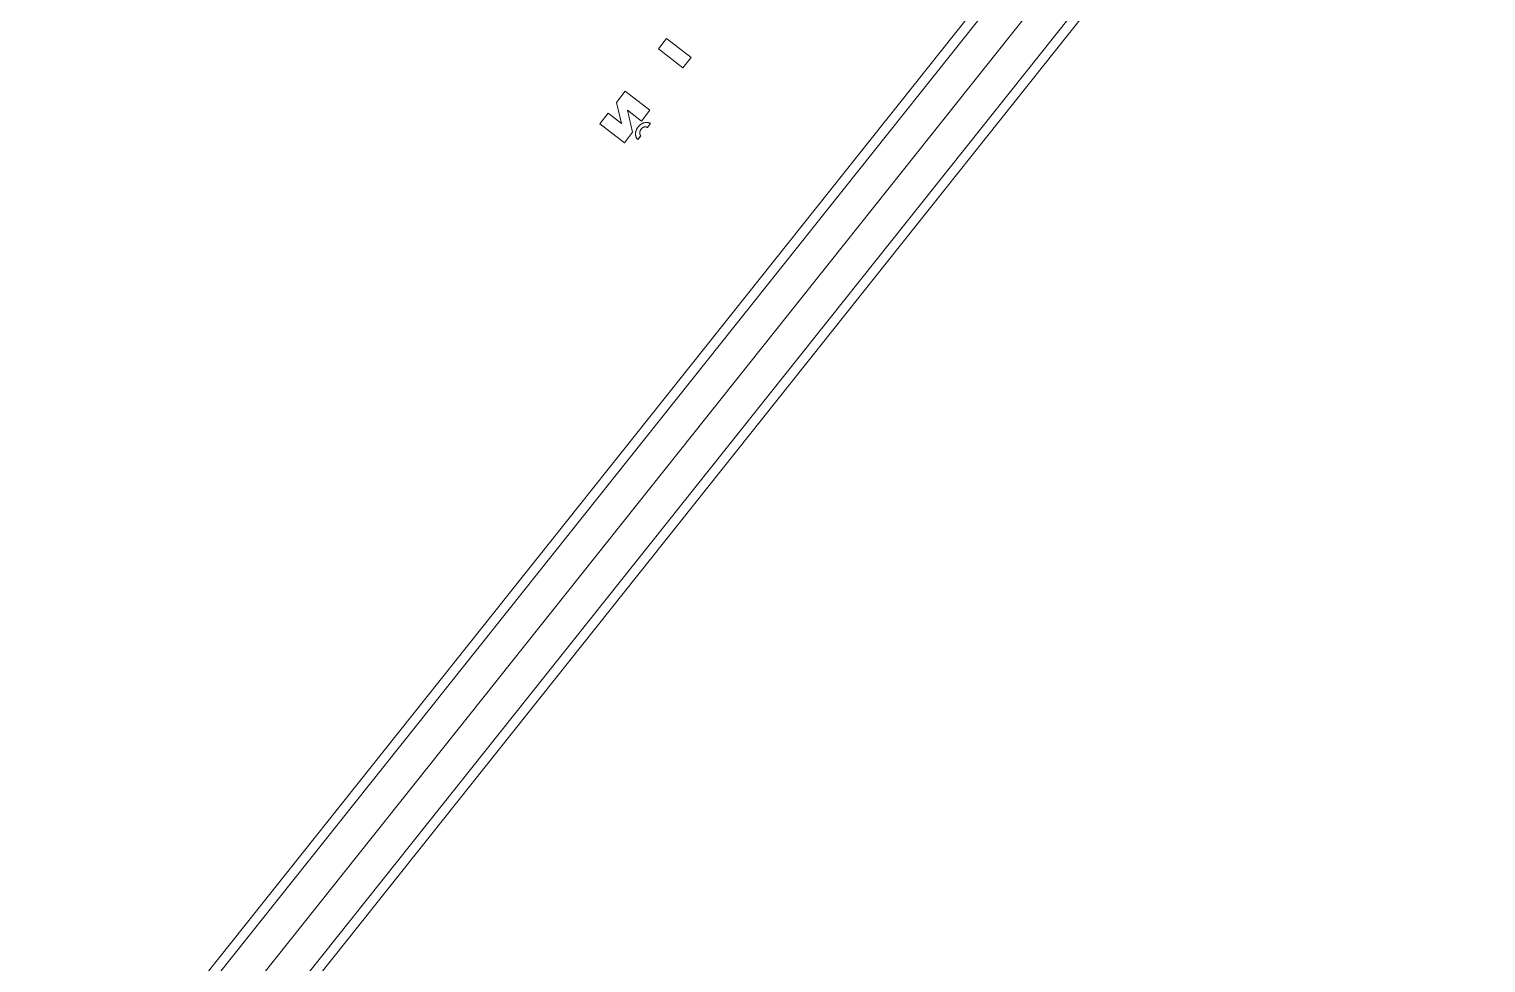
# Model space of a CAD drawing. Header units: millimetres. Extents: x -229914 to 856942, y -268655 to 87212.
# Drawn here: x -139089.2 to -138704.9, y 25909.9 to 26156.2 of the extents above; entities that cross this region are included whole.
import ezdxf

# ---------------------------------------------------------------- set-up
doc = ezdxf.new("R2010")
doc.units = ezdxf.units.MM

# ---------------------------------------------------------------- blocks, each defined once
blk = doc.blocks.new('Т912NEW')
at = {"color": 7, "linetype": 'Continuous', "lineweight": 15}
for p, q in [((-2589.25, 3531.17), (-2589.25, 2531.17)), ((-2601.02, 2543.17), (-2601.02, 3519.17)), ((-2598.44, 2543.17), (-2598.44, 3519.17)), ((-2580.06, 3519.17), (-2580.06, 2543.17)), ((-2577.49, 3519.17), (-2577.49, 2543.17)), ((-2651.52, 3071.57), (-2659.72, 3071.47)), ((-2659.68, 3067.92), (-2659.72, 3071.47)), ((-2651.52, 3071.57), (-2651.48, 3068.04)), ((-2651.52, 3071.57), (-2651.51, 3071.57)), ((-2651.51, 3071.57), (-2651.48, 3068.04)), ((-2651.48, 3068.04), (-2659.68, 3067.92)), ((-2651.48, 3068.04), (-2659.68, 3067.92)), ((-2659.68, 3067.92), (-2659.68, 3067.92)), ((-2651.48, 3068.04), (-2651.48, 3068.04)), ((-2659.57, 3053.76), (-2651.36, 3053.88)), ((-2659.57, 3053.76), (-2659.53, 3050.03)), ((-2651.36, 3053.88), (-2651.33, 3050.24)), ((-2651.36, 3053.88), (-2651.35, 3053.88)), ((-2651.35, 3053.88), (-2651.32, 3050.24)), ((-2655.03, 3046.46), (-2659.53, 3050.03)), ((-2651.33, 3050.24), (-2656.01, 3050.19)), ((-2656.01, 3050.19), (-2651.3, 3046.5)), ((-2656.01, 3050.19), (-2656, 3050.19)), ((-2651.32, 3050.24), (-2656, 3050.19)), ((-2656, 3050.19), (-2651.29, 3046.5)), ((-2651.33, 3050.24), (-2651.32, 3050.24)), ((-2651.04, 3048.77), (-2651.05, 3048.64)), ((-2651.05, 3048.64), (-2651.05, 3048.51)), ((-2651.05, 3048.51), (-2651.04, 3048.37)), ((-2651.03, 3048.91), (-2651.04, 3048.77)), ((-2651.04, 3048.37), (-2651.04, 3048.23)), ((-2651.04, 3048.23), (-2651.02, 3048.1)), ((-2651.01, 3049.04), (-2651.03, 3048.91)), ((-2651.02, 3048.1), (-2651, 3047.97)), ((-2650.99, 3049.17), (-2651.01, 3049.04)), ((-2651, 3047.97), (-2650.98, 3047.84)), ((-2650.96, 3049.29), (-2650.99, 3049.17)), ((-2650.98, 3047.84), (-2650.95, 3047.72)), ((-2650.93, 3049.42), (-2650.96, 3049.29)), ((-2650.95, 3047.72), (-2650.92, 3047.59)), ((-2650.9, 3049.54), (-2650.93, 3049.42)), ((-2650.86, 3049.66), (-2650.9, 3049.54)), ((-2650.82, 3049.77), (-2650.86, 3049.66)), ((-2650.77, 3049.88), (-2650.82, 3049.77)), ((-2650.72, 3049.99), (-2650.77, 3049.88)), ((-2650.66, 3050.1), (-2650.72, 3049.99)), ((-2650.6, 3050.2), (-2650.66, 3050.1)), ((-2650.54, 3050.29), (-2650.6, 3050.2)), ((-2650.47, 3050.39), (-2650.54, 3050.29)), ((-2650.4, 3050.48), (-2650.47, 3050.39)), ((-2650.33, 3050.56), (-2650.4, 3050.48)), ((-2650.26, 3050.64), (-2650.33, 3050.56)), ((-2650.18, 3050.72), (-2650.26, 3050.64)), ((-2650.1, 3050.79), (-2650.18, 3050.72)), ((-2650.01, 3050.85), (-2650.1, 3050.79)), ((-2650.07, 3048.59), (-2650.06, 3048.66)), ((-2650.07, 3048.52), (-2650.07, 3048.59)), ((-2650.07, 3048.59), (-2650.06, 3048.59)), ((-2650.06, 3048.45), (-2650.07, 3048.52)), ((-2650.07, 3048.52), (-2650.06, 3048.52)), ((-2650.06, 3048.73), (-2650.05, 3048.8)), ((-2650.06, 3048.66), (-2650.06, 3048.73)), ((-2650.06, 3048.73), (-2650.05, 3048.73)), ((-2650.06, 3048.59), (-2650.05, 3048.66)), ((-2650.06, 3048.66), (-2650.05, 3048.66)), ((-2650.06, 3048.52), (-2650.06, 3048.59)), ((-2650.06, 3048.45), (-2650.06, 3048.52)), ((-2650.05, 3048.38), (-2650.06, 3048.45)), ((-2650.06, 3048.38), (-2650.06, 3048.45)), ((-2650.06, 3048.45), (-2650.06, 3048.45)), ((-2650.05, 3048.32), (-2650.06, 3048.38)), ((-2650.06, 3048.38), (-2650.05, 3048.38)), ((-2650.05, 3048.8), (-2650.04, 3048.86)), ((-2650.05, 3048.73), (-2650.04, 3048.8)), ((-2650.05, 3048.8), (-2650.04, 3048.8)), ((-2650.05, 3048.66), (-2650.05, 3048.73)), ((-2650.05, 3048.32), (-2650.05, 3048.38)), ((-2650.04, 3048.25), (-2650.05, 3048.32)), ((-2650.04, 3048.25), (-2650.05, 3048.32)), ((-2650.05, 3048.32), (-2650.05, 3048.32)), ((-2650.04, 3048.86), (-2650.02, 3048.93)), ((-2650.04, 3048.8), (-2650.03, 3048.86)), ((-2650.04, 3048.86), (-2650.03, 3048.86)), ((-2650.02, 3048.19), (-2650.04, 3048.25)), ((-2650.03, 3048.19), (-2650.04, 3048.25)), ((-2650.04, 3048.25), (-2650.04, 3048.25)), ((-2650.03, 3048.86), (-2650.02, 3048.93)), ((-2650.02, 3048.12), (-2650.03, 3048.19)), ((-2650.03, 3048.19), (-2650.02, 3048.19)), ((-2650.02, 3048.93), (-2650, 3048.99)), ((-2650.02, 3048.93), (-2650.01, 3048.99)), ((-2650.02, 3048.93), (-2650.02, 3048.93)), ((-2650.01, 3048.12), (-2650.02, 3048.19)), ((-2650, 3048.06), (-2650.02, 3048.12)), ((-2650.02, 3048.12), (-2650.01, 3048.12)), ((-2649.92, 3050.92), (-2650.01, 3050.85)), ((-2650.01, 3048.99), (-2649.99, 3049.06)), ((-2650.01, 3048.99), (-2650, 3048.99)), ((-2649.99, 3048.06), (-2650.01, 3048.12)), ((-2650, 3048.99), (-2649.98, 3049.06)), ((-2649.98, 3047.99), (-2650, 3048.06)), ((-2650, 3048.06), (-2649.99, 3048.06)), ((-2649.99, 3049.06), (-2649.97, 3049.12)), ((-2649.99, 3049.06), (-2649.98, 3049.06)), ((-2649.98, 3047.99), (-2649.99, 3048.06)), ((-2649.98, 3049.06), (-2649.96, 3049.12)), ((-2649.95, 3047.94), (-2649.98, 3047.99)), ((-2649.96, 3047.94), (-2649.98, 3047.99)), ((-2649.98, 3047.99), (-2649.98, 3047.99)), ((-2649.97, 3049.12), (-2649.95, 3049.18)), ((-2649.97, 3049.12), (-2649.96, 3049.12)), ((-2649.96, 3049.12), (-2649.94, 3049.18)), ((-2649.94, 3047.88), (-2649.96, 3047.94)), ((-2649.96, 3047.94), (-2649.95, 3047.94)), ((-2649.95, 3049.18), (-2649.92, 3049.24)), ((-2649.95, 3049.18), (-2649.94, 3049.18)), ((-2649.93, 3047.88), (-2649.95, 3047.94)), ((-2649.94, 3049.18), (-2649.92, 3049.24)), ((-2649.91, 3047.82), (-2649.94, 3047.88)), ((-2649.94, 3047.88), (-2649.93, 3047.88)), ((-2649.91, 3047.82), (-2649.93, 3047.88)), ((-2649.84, 3050.97), (-2649.92, 3050.92)), ((-2649.92, 3049.24), (-2649.89, 3049.29)), ((-2649.92, 3049.24), (-2649.9, 3049.29)), ((-2649.92, 3049.24), (-2649.92, 3049.24)), ((-2649.88, 3047.77), (-2649.91, 3047.82)), ((-2649.89, 3047.77), (-2649.91, 3047.82)), ((-2649.91, 3047.82), (-2649.91, 3047.82)), ((-2649.9, 3049.29), (-2649.87, 3049.35)), ((-2649.9, 3049.29), (-2649.89, 3049.29)), ((-2649.89, 3049.29), (-2649.86, 3049.35)), ((-2649.86, 3047.71), (-2649.89, 3047.77)), ((-2649.89, 3047.77), (-2649.88, 3047.77)), ((-2649.85, 3047.71), (-2649.88, 3047.77)), ((-2649.87, 3049.35), (-2649.84, 3049.4)), ((-2649.87, 3049.35), (-2649.86, 3049.35)), ((-2649.86, 3049.35), (-2649.83, 3049.4)), ((-2649.83, 3047.66), (-2649.86, 3047.71)), ((-2649.86, 3047.71), (-2649.85, 3047.71)), ((-2649.82, 3047.66), (-2649.85, 3047.71)), ((-2649.75, 3051.02), (-2649.84, 3050.97)), ((-2649.84, 3049.4), (-2649.81, 3049.45)), ((-2649.84, 3049.4), (-2649.83, 3049.4)), ((-2649.83, 3049.4), (-2649.8, 3049.45)), ((-2649.8, 3047.62), (-2649.83, 3047.66)), ((-2649.83, 3047.66), (-2649.82, 3047.66)), ((-2649.79, 3047.62), (-2649.82, 3047.66)), ((-2649.81, 3049.45), (-2649.78, 3049.5)), ((-2649.81, 3049.45), (-2649.8, 3049.45)), ((-2649.8, 3049.45), (-2649.77, 3049.5)), ((-2649.78, 3049.5), (-2649.74, 3049.54)), ((-2649.78, 3049.5), (-2649.77, 3049.5)), ((-2649.77, 3049.5), (-2649.73, 3049.54)), ((-2649.65, 3051.07), (-2649.75, 3051.02)), ((-2649.74, 3049.54), (-2649.7, 3049.59)), ((-2649.74, 3049.54), (-2649.73, 3049.54)), ((-2649.73, 3049.54), (-2649.7, 3049.59)), ((-2649.7, 3049.59), (-2649.66, 3049.63)), ((-2649.7, 3049.59), (-2649.66, 3049.63)), ((-2649.7, 3049.59), (-2649.7, 3049.59)), ((-2649.66, 3049.63), (-2649.62, 3049.67)), ((-2649.66, 3049.63), (-2649.62, 3049.67)), ((-2649.66, 3049.63), (-2649.66, 3049.63)), ((-2649.56, 3051.1), (-2649.65, 3051.07)), ((-2649.62, 3049.67), (-2649.58, 3049.7)), ((-2649.62, 3049.67), (-2649.58, 3049.7)), ((-2649.62, 3049.67), (-2649.62, 3049.67)), ((-2649.58, 3049.7), (-2649.53, 3049.74)), ((-2649.58, 3049.7), (-2649.54, 3049.74)), ((-2649.58, 3049.7), (-2649.58, 3049.7)), ((-2649.46, 3051.14), (-2649.56, 3051.1)), ((-2649.54, 3049.74), (-2649.5, 3049.77)), ((-2649.54, 3049.74), (-2649.53, 3049.74)), ((-2649.53, 3049.74), (-2649.49, 3049.77)), ((-2649.5, 3049.77), (-2649.45, 3049.8)), ((-2649.5, 3049.77), (-2649.49, 3049.77)), ((-2649.49, 3049.77), (-2649.44, 3049.8)), ((-2649.36, 3051.16), (-2649.46, 3051.14)), ((-2649.45, 3049.8), (-2649.4, 3049.82)), ((-2649.45, 3049.8), (-2649.44, 3049.8)), ((-2649.44, 3049.8), (-2649.4, 3049.82)), ((-2649.4, 3049.82), (-2649.35, 3049.85)), ((-2649.4, 3049.82), (-2649.35, 3049.85)), ((-2649.4, 3049.82), (-2649.4, 3049.82)), ((-2649.26, 3051.18), (-2649.36, 3051.16)), ((-2649.35, 3049.85), (-2649.3, 3049.86)), ((-2649.35, 3049.85), (-2649.31, 3049.86)), ((-2649.35, 3049.85), (-2649.35, 3049.85)), ((-2649.31, 3049.86), (-2649.25, 3049.88)), ((-2649.31, 3049.86), (-2649.3, 3049.86)), ((-2649.3, 3049.86), (-2649.25, 3049.88)), ((-2649.16, 3051.19), (-2649.26, 3051.18)), ((-2649.25, 3049.88), (-2649.2, 3049.89)), ((-2649.25, 3049.88), (-2649.2, 3049.89)), ((-2649.25, 3049.88), (-2649.25, 3049.88)), ((-2649.2, 3049.89), (-2649.14, 3049.9)), ((-2649.2, 3049.89), (-2649.15, 3049.9)), ((-2649.2, 3049.89), (-2649.2, 3049.89)), ((-2649.05, 3051.2), (-2649.16, 3051.19)), ((-2649.15, 3049.9), (-2649.1, 3049.91)), ((-2649.15, 3049.9), (-2649.14, 3049.9)), ((-2649.14, 3049.9), (-2649.09, 3049.91)), ((-2649.04, 3049.91), (-2649.1, 3049.91)), ((-2649.04, 3049.91), (-2649.05, 3051.2)), ((-2649.04, 3049.91), (-2649.05, 3051.2)), ((-2649.05, 3051.2), (-2649.05, 3051.2)), ((-2649.04, 3049.91), (-2649.04, 3049.91)), ((-2659.5, 3046.39), (-2655.03, 3046.46)), ((-2659.46, 3042.84), (-2659.5, 3046.39)), ((-2651.3, 3046.5), (-2651.27, 3042.97)), ((-2651.3, 3046.5), (-2651.29, 3046.5)), ((-2651.29, 3046.5), (-2651.26, 3042.97)), ((-2650.92, 3047.59), (-2650.88, 3047.47)), ((-2650.88, 3047.47), (-2650.84, 3047.36)), ((-2650.84, 3047.36), (-2650.8, 3047.24)), ((-2650.8, 3047.24), (-2650.75, 3047.13)), ((-2650.75, 3047.13), (-2650.7, 3047.02)), ((-2650.7, 3047.02), (-2650.64, 3046.92)), ((-2650.64, 3046.92), (-2650.58, 3046.82)), ((-2650.58, 3046.82), (-2650.52, 3046.72)), ((-2650.52, 3046.72), (-2650.45, 3046.63)), ((-2650.45, 3046.63), (-2650.38, 3046.54)), ((-2650.38, 3046.54), (-2650.31, 3046.46)), ((-2650.31, 3046.46), (-2650.23, 3046.38)), ((-2650.23, 3046.38), (-2650.15, 3046.31)), ((-2650.15, 3046.31), (-2650.07, 3046.24)), ((-2650.07, 3046.24), (-2649.98, 3046.18)), ((-2649.98, 3046.18), (-2649.9, 3046.12)), ((-2649.9, 3046.12), (-2649.81, 3046.07)), ((-2649.81, 3046.07), (-2649.72, 3046.02)), ((-2649.76, 3047.57), (-2649.8, 3047.62)), ((-2649.8, 3047.62), (-2649.79, 3047.62)), ((-2649.76, 3047.57), (-2649.79, 3047.62)), ((-2649.72, 3047.52), (-2649.76, 3047.57)), ((-2649.73, 3047.52), (-2649.76, 3047.57)), ((-2649.76, 3047.57), (-2649.76, 3047.57)), ((-2649.69, 3047.48), (-2649.73, 3047.52)), ((-2649.73, 3047.52), (-2649.72, 3047.52)), ((-2649.68, 3047.48), (-2649.72, 3047.52)), ((-2649.72, 3046.02), (-2649.62, 3045.98)), ((-2649.65, 3047.44), (-2649.69, 3047.48)), ((-2649.69, 3047.48), (-2649.68, 3047.48)), ((-2649.64, 3047.44), (-2649.68, 3047.48)), ((-2649.61, 3047.4), (-2649.65, 3047.44)), ((-2649.65, 3047.44), (-2649.64, 3047.44)), ((-2649.6, 3047.4), (-2649.64, 3047.44)), ((-2649.62, 3045.98), (-2649.53, 3045.95)), ((-2649.57, 3047.36), (-2649.61, 3047.4)), ((-2649.61, 3047.4), (-2649.6, 3047.4)), ((-2649.56, 3047.36), (-2649.6, 3047.4)), ((-2649.53, 3047.33), (-2649.57, 3047.36)), ((-2649.57, 3047.36), (-2649.56, 3047.36)), ((-2649.52, 3047.33), (-2649.56, 3047.36)), ((-2649.48, 3047.3), (-2649.53, 3047.33)), ((-2649.53, 3047.33), (-2649.52, 3047.33)), ((-2649.53, 3045.95), (-2649.43, 3045.92)), ((-2649.48, 3047.3), (-2649.52, 3047.33)), ((-2649.43, 3047.27), (-2649.48, 3047.3)), ((-2649.44, 3047.27), (-2649.48, 3047.3)), ((-2649.48, 3047.3), (-2649.48, 3047.3)), ((-2649.39, 3047.25), (-2649.44, 3047.27)), ((-2649.44, 3047.27), (-2649.43, 3047.27)), ((-2649.38, 3047.25), (-2649.43, 3047.27)), ((-2649.43, 3045.92), (-2649.33, 3045.89)), ((-2649.34, 3047.23), (-2649.39, 3047.25)), ((-2649.39, 3047.25), (-2649.38, 3047.25)), ((-2649.34, 3047.23), (-2649.38, 3047.25)), ((-2649.29, 3047.21), (-2649.34, 3047.23)), ((-2649.29, 3047.21), (-2649.34, 3047.23)), ((-2649.34, 3047.23), (-2649.34, 3047.23)), ((-2649.33, 3045.89), (-2649.23, 3045.88)), ((-2649.24, 3047.19), (-2649.29, 3047.21)), ((-2649.25, 3047.19), (-2649.29, 3047.21)), ((-2649.29, 3047.21), (-2649.29, 3047.21)), ((-2649.2, 3047.18), (-2649.25, 3047.19)), ((-2649.25, 3047.19), (-2649.24, 3047.19)), ((-2649.19, 3047.18), (-2649.24, 3047.19)), ((-2649.23, 3045.88), (-2649.12, 3045.87)), ((-2649.14, 3047.17), (-2649.2, 3047.18)), ((-2649.2, 3047.18), (-2649.19, 3047.18)), ((-2649.14, 3047.17), (-2649.19, 3047.18)), ((-2649.03, 3047.15), (-2649.14, 3047.17)), ((-2649.04, 3047.15), (-2649.14, 3047.17)), ((-2649.14, 3047.17), (-2649.14, 3047.17)), ((-2649.12, 3045.87), (-2649.02, 3045.87)), ((-2649.04, 3047.15), (-2649.04, 3047.15)), ((-2649.04, 3047.14), (-2649.04, 3047.15)), ((-2649.04, 3047.15), (-2649.03, 3047.15)), ((-2649.04, 3047.15), (-2649.03, 3047.15)), ((-2649.04, 3047.14), (-2649.04, 3047.14)), ((-2649.04, 3047.13), (-2649.04, 3047.14)), ((-2649.04, 3047.14), (-2649.03, 3047.14)), ((-2649.04, 3047.14), (-2649.03, 3047.14)), ((-2649.03, 3047.05), (-2649.04, 3047.13)), ((-2649.04, 3047.13), (-2649.03, 3047.13)), ((-2649.03, 3047.14), (-2649.03, 3047.15)), ((-2649.03, 3047.15), (-2649.03, 3047.15)), ((-2649.03, 3047.13), (-2649.03, 3047.14)), ((-2649.03, 3047.14), (-2649.03, 3047.14)), ((-2649.03, 3047.05), (-2649.03, 3047.13)), ((-2649.02, 3046.76), (-2649.03, 3047.05)), ((-2649.03, 3046.76), (-2649.03, 3047.05)), ((-2649.03, 3047.05), (-2649.03, 3047.05)), ((-2649.02, 3045.87), (-2649.03, 3046.76)), ((-2649.03, 3046.76), (-2649.02, 3046.76)), ((-2649.01, 3045.87), (-2649.02, 3046.76)), ((-2649.02, 3045.87), (-2649.01, 3045.87)), ((-2651.26, 3042.97), (-2659.46, 3042.84)), ((-2651.27, 3042.97), (-2659.46, 3042.84)), ((-2659.46, 3042.84), (-2659.46, 3042.84)), ((-2651.27, 3042.97), (-2651.26, 3042.97))]:
    blk.add_line(p, q, dxfattribs=at)

msp = doc.modelspace()

# ---------------------------------------------------------------- block references
at = {"rotation": 321.4676820499667}
msp.add_blockref('Т912NEW', (-138753.82306, 22094.20638), dxfattribs=at)

doc.saveas('drawing.dxf')
